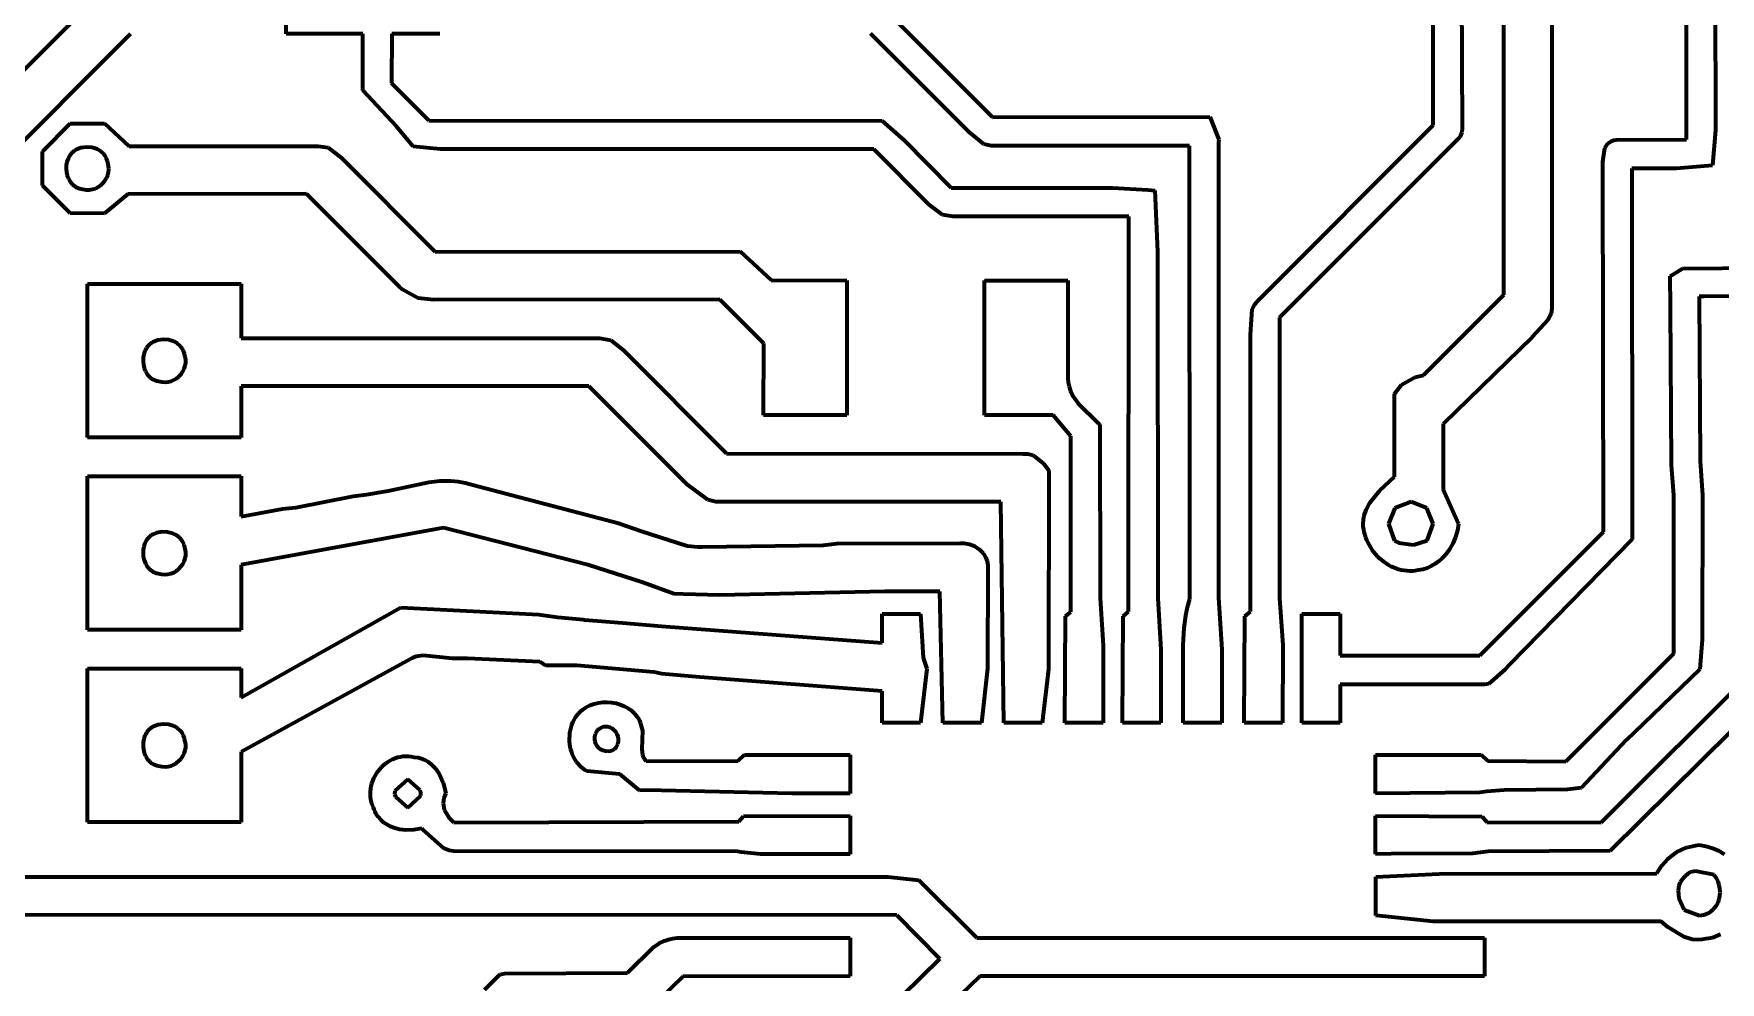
# Model space of a CAD drawing. Header units: millimetres. Extents: x 0.4 to 15.5, y 0.2 to 12.3.
# Drawn here: x 5.495 to 9.15, y 7.876 to 9.931 of the extents above; entities that cross this region are included whole.
import ezdxf

# ---------------------------------------------------------------- set-up
doc = ezdxf.new("R2010")
doc.units = ezdxf.units.MM
doc.layers.add('color#000000ff', color=7, linetype='CONTINUOUS', lineweight=100)

msp = doc.modelspace()

# ---------------------------------------------------------------- linework, layer by layer
at = {"layer": 'color#000000ff'}
for p, q in [((9.1379, 11.2079), (9.1392, 9.722)), ((9.0763, 9.7014), (9.0764, 11.1731)), ((6.0417, 9.9306), (6.0417, 10.2639)), ((8.6806, 9.3647), (8.6807, 10.1525)), ((8.7848, 10.1528), (8.7847, 9.3353)), ((8.589, 10.0977), (8.5903, 9.7242)), ((8.5279, 9.7325), (8.5275, 10.0627)), ((5.2138, 9.5929), (5.625, 10.0036)), ((7.3541, 9.9689), (7.573, 9.75)), ((5.7049, 9.9307), (5.2842, 9.5097)), ((6.2083, 9.9305), (6.0417, 9.9306)), ((6.2078, 9.8075), (6.2083, 9.9305)), ((6.2706, 9.9302), (6.2703, 9.8237)), ((6.375, 9.9306), (6.2706, 9.9302)), ((7.5222, 9.7173), (7.3083, 9.931)), ((6.281, 9.7295), (6.2078, 9.8075)), ((6.2703, 9.8237), (6.3515, 9.7425)), ((5.5138, 9.6758), (5.5741, 9.7363)), ((5.5741, 9.7363), (5.6481, 9.7362)), ((5.6481, 9.7362), (5.7009, 9.6871)), ((6.3172, 9.6864), (6.281, 9.7295)), ((6.3515, 9.7425), (7.3332, 9.7419)), ((7.3332, 9.7419), (7.3814, 9.6997)), ((7.573, 9.75), (8.0437, 9.7508)), ((8.0437, 9.7508), (8.0634, 9.7014)), ((8.1478, 9.3518), (8.5279, 9.7325)), ((8.5903, 9.7242), (8.5897, 9.7172)), ((9.1392, 9.722), (9.1327, 9.6449)), ((5.7009, 9.6871), (6.1111, 9.6873)), ((6.1111, 9.6873), (6.133, 9.6838)), ((6.3761, 9.6803), (6.3172, 9.6864)), ((7.3814, 9.6997), (7.483, 9.5969)), ((7.5541, 9.691), (7.5222, 9.7173)), ((7.5695, 9.6876), (7.5541, 9.691)), ((7.9998, 9.6876), (7.5695, 9.6876)), ((8, 8.7063), (7.9998, 9.6876)), ((8.0634, 9.7014), (8.0627, 9.6948)), ((8.0627, 9.6948), (8.0627, 8.7083)), ((8.5857, 9.7068), (8.5517, 9.6723)), ((8.5897, 9.7172), (8.5857, 9.7068)), ((8.8994, 9.6826), (8.9063, 9.6928)), ((8.9063, 9.6928), (8.913, 9.6977)), ((8.913, 9.6977), (8.9192, 9.6999)), ((8.9192, 9.6999), (8.9239, 9.7006)), ((8.9239, 9.7006), (9.0763, 9.7014)), ((5.5138, 9.6019), (5.5138, 9.6758)), ((5.5669, 9.6532), (5.5655, 9.6458)), ((5.5694, 9.6602), (5.5669, 9.6532)), ((5.5729, 9.6667), (5.5694, 9.6602)), ((5.5751, 9.6697), (5.5729, 9.6667)), ((5.5775, 9.6724), (5.5751, 9.6697)), ((5.5802, 9.675), (5.5775, 9.6724)), ((5.5831, 9.6773), (5.5802, 9.675)), ((5.5863, 9.6793), (5.5831, 9.6773)), ((5.5973, 9.6834), (5.5863, 9.6793)), ((5.6092, 9.6849), (5.5973, 9.6834)), ((5.6212, 9.6839), (5.6092, 9.6849)), ((5.6325, 9.6803), (5.6212, 9.6839)), ((5.6401, 9.676), (5.6325, 9.6803)), ((5.6465, 9.6704), (5.6401, 9.676)), ((5.65, 9.6658), (5.6465, 9.6704)), ((5.6528, 9.6606), (5.65, 9.6658)), ((5.6547, 9.6548), (5.6528, 9.6606)), ((5.6553, 9.6517), (5.6547, 9.6548)), ((5.6564, 9.6481), (5.6553, 9.6517)), ((6.133, 9.6838), (6.162, 9.6617)), ((6.162, 9.6617), (6.3647, 9.4583)), ((7.3158, 9.6806), (6.3761, 9.6803)), ((7.4357, 9.5601), (7.3158, 9.6806)), ((8.5517, 9.6723), (8.1944, 9.3159)), ((8.8956, 9.653), (8.8994, 9.6826)), ((8.8964, 8.8515), (8.8956, 9.653)), ((5.5655, 9.6458), (5.5651, 9.6383)), ((5.5651, 9.6383), (5.5657, 9.6308)), ((5.5657, 9.6308), (5.5673, 9.6236)), ((5.5673, 9.6236), (5.57, 9.6167)), ((5.57, 9.6167), (5.5736, 9.6104)), ((5.6493, 9.6122), (5.6528, 9.618)), ((5.6528, 9.618), (5.6554, 9.6242)), ((5.6554, 9.6242), (5.6571, 9.6307)), ((5.6571, 9.6446), (5.6564, 9.6481)), ((5.6577, 9.6376), (5.6571, 9.6446)), ((5.6571, 9.6307), (5.6577, 9.6376)), ((9.0547, 9.6384), (8.9583, 9.6389)), ((8.9583, 9.6389), (8.9589, 8.8352)), ((9.1327, 9.6449), (9.0547, 9.6384)), ((5.574, 9.5415), (5.5138, 9.6019)), ((5.5736, 9.6104), (5.5758, 9.6075)), ((5.5758, 9.6075), (5.5782, 9.6049)), ((5.5782, 9.6049), (5.5809, 9.6025)), ((5.5809, 9.6025), (5.5838, 9.6003)), ((5.5838, 9.6003), (5.587, 9.5984)), ((5.587, 9.5984), (5.5904, 9.5969)), ((5.5904, 9.5969), (5.594, 9.5956)), ((5.594, 9.5956), (5.5979, 9.5948)), ((5.5979, 9.5948), (5.6014, 9.5937)), ((5.6014, 9.5937), (5.6049, 9.5929)), ((5.6049, 9.5929), (5.6084, 9.5924)), ((5.6084, 9.5924), (5.6154, 9.5924)), ((5.6154, 9.5924), (5.6221, 9.5935)), ((5.6221, 9.5935), (5.6285, 9.5956)), ((5.6285, 9.5956), (5.6345, 9.5986)), ((5.6345, 9.5986), (5.6401, 9.6024)), ((5.6401, 9.6024), (5.645, 9.607)), ((5.645, 9.607), (5.6493, 9.6122)), ((5.6988, 9.583), (5.6481, 9.5414)), ((6.086, 9.5838), (5.6988, 9.583)), ((6.2879, 9.3824), (6.086, 9.5838)), ((7.483, 9.5969), (7.8335, 9.5968)), ((7.8335, 9.5968), (7.9094, 9.5924)), ((7.9094, 9.5924), (7.9246, 9.591)), ((7.9246, 9.591), (7.9305, 9.4578)), ((5.6481, 9.5414), (5.574, 9.5415)), ((7.4646, 9.5383), (7.4357, 9.5601)), ((7.4867, 9.5349), (7.4646, 9.5383)), ((7.8681, 9.5347), (7.4867, 9.5349)), ((7.8677, 8.6786), (7.8681, 9.5347)), ((6.3647, 9.4583), (7.0259, 9.4589)), ((7.0259, 9.4589), (7.0928, 9.3964)), ((7.9305, 9.4578), (7.9309, 8.7081)), ((7.0928, 9.3964), (7.2569, 9.3958)), ((7.2569, 9.3958), (7.2569, 9.1042)), ((7.5556, 9.3958), (7.7361, 9.3958)), ((7.5556, 9.1042), (7.5556, 9.3958)), ((7.7361, 9.3958), (7.7359, 9.1939)), ((9.041, 9.405), (9.0682, 9.4221)), ((9.0421, 9.3396), (9.041, 9.405)), ((9.0682, 9.4221), (9.3542, 9.4237)), ((5.6111, 9.3889), (5.9444, 9.3889)), ((5.6111, 9.0556), (5.6111, 9.3889)), ((5.9444, 9.3889), (5.9446, 9.2707)), ((6.294, 9.3766), (6.2879, 9.3824)), ((6.3277, 9.3575), (6.294, 9.3766)), ((6.3609, 9.354), (6.3277, 9.3575)), ((8.5069, 9.1912), (8.6806, 9.3647)), ((9.1146, 9.3613), (9.1041, 9.361)), ((9.1041, 9.361), (9.106, 9.0047)), ((9.358, 9.3622), (9.1146, 9.3613)), ((6.9819, 9.3547), (6.3609, 9.354)), ((7.0769, 9.2597), (6.9819, 9.3547)), ((8.1317, 9.278), (8.1353, 9.3341)), ((8.1353, 9.3341), (8.1402, 9.3435)), ((8.1402, 9.3435), (8.1456, 9.3498)), ((8.1456, 9.3498), (8.1478, 9.3518)), ((8.7831, 9.3246), (8.7765, 9.3104)), ((8.7847, 9.3353), (8.7831, 9.3246)), ((9.0441, 8.9962), (9.0421, 9.3396)), ((8.1944, 9.3159), (8.1948, 8.708)), ((8.7765, 9.3104), (8.7419, 9.273)), ((5.7395, 9.2499), (5.7376, 9.2467)), ((5.7417, 9.2529), (5.7395, 9.2499)), ((5.7441, 9.2557), (5.7417, 9.2529)), ((5.7468, 9.2583), (5.7441, 9.2557)), ((5.7498, 9.2606), (5.7468, 9.2583)), ((5.753, 9.2627), (5.7498, 9.2606)), ((5.7641, 9.2667), (5.753, 9.2627)), ((5.7759, 9.2682), (5.7641, 9.2667)), ((5.7879, 9.2672), (5.7759, 9.2682)), ((5.7992, 9.2636), (5.7879, 9.2672)), ((5.8068, 9.2593), (5.7992, 9.2636)), ((5.8133, 9.2536), (5.8068, 9.2593)), ((5.8168, 9.249), (5.8133, 9.2536)), ((5.8195, 9.2438), (5.8168, 9.249)), ((5.9446, 9.2707), (6.7218, 9.2707)), ((6.7218, 9.2707), (6.7456, 9.2665)), ((6.7456, 9.2665), (6.7728, 9.2453)), ((7.0764, 9.1042), (7.0769, 9.2597)), ((8.1315, 8.6786), (8.1317, 9.278)), ((8.7419, 9.273), (8.549, 9.0853)), ((5.7321, 9.2288), (5.7318, 9.2212)), ((5.7318, 9.2212), (5.7325, 9.2137)), ((5.7335, 9.2363), (5.7321, 9.2288)), ((5.7325, 9.2137), (5.7342, 9.2064)), ((5.736, 9.2433), (5.7335, 9.2363)), ((5.7376, 9.2467), (5.736, 9.2433)), ((5.8214, 9.238), (5.8195, 9.2438)), ((5.821, 9.2046), (5.8231, 9.2109)), ((5.822, 9.2349), (5.8214, 9.238)), ((5.8231, 9.2314), (5.822, 9.2349)), ((5.8242, 9.2244), (5.8231, 9.2314)), ((5.8231, 9.2109), (5.8242, 9.2176)), ((5.8242, 9.2176), (5.8242, 9.2244)), ((6.7728, 9.2453), (6.996, 9.0211)), ((5.7342, 9.2064), (5.7369, 9.1995)), ((5.7369, 9.1995), (5.7407, 9.1932)), ((5.7407, 9.1932), (5.7429, 9.1903)), ((5.7429, 9.1903), (5.7454, 9.1877)), ((5.7454, 9.1877), (5.7481, 9.1853)), ((5.7481, 9.1853), (5.7511, 9.1832)), ((5.7511, 9.1832), (5.7543, 9.1814)), ((5.7543, 9.1814), (5.7578, 9.1799)), ((5.7578, 9.1799), (5.7615, 9.1787)), ((5.7615, 9.1787), (5.7655, 9.1779)), ((5.7655, 9.1779), (5.769, 9.1769)), ((5.769, 9.1769), (5.7725, 9.1762)), ((5.7725, 9.1762), (5.7794, 9.1756)), ((5.7794, 9.1756), (5.7862, 9.1763)), ((5.7862, 9.1763), (5.7926, 9.1779)), ((5.7926, 9.1779), (5.7988, 9.1805)), ((5.7988, 9.1805), (5.8045, 9.184)), ((5.8045, 9.184), (5.8096, 9.1882)), ((5.8096, 9.1882), (5.8141, 9.1931)), ((5.8141, 9.1931), (5.818, 9.1986)), ((5.818, 9.1986), (5.821, 9.2046)), ((7.7359, 9.1939), (7.7358, 9.1842)), ((7.7358, 9.1842), (7.7368, 9.1749)), ((7.7368, 9.1749), (7.7389, 9.166)), ((8.4587, 9.1699), (8.4883, 9.1869)), ((8.4883, 9.1869), (8.5069, 9.1912)), ((5.9445, 9.1667), (5.9444, 9.0556)), ((6.6978, 9.1669), (5.9445, 9.1667)), ((6.9108, 8.9539), (6.6978, 9.1669)), ((7.7389, 9.166), (7.7418, 9.1573)), ((7.7418, 9.1573), (7.7478, 9.145)), ((7.7478, 9.145), (7.7582, 9.1296)), ((8.4436, 8.9707), (8.4438, 9.1505)), ((8.4438, 9.1505), (8.4587, 9.1699)), ((7.2569, 9.1042), (7.0764, 9.1042)), ((7.7039, 9.1044), (7.5556, 9.1042)), ((7.7426, 9.0584), (7.7039, 9.1044)), ((7.7582, 9.1296), (7.8017, 9.0869)), ((7.8017, 9.0869), (7.8052, 9.0841)), ((7.8052, 9.0841), (7.8059, 8.7078)), ((8.549, 9.0853), (8.549, 8.943)), ((5.9444, 9.0556), (5.6111, 9.0556)), ((7.7426, 8.6785), (7.7426, 9.0584)), ((6.996, 9.0211), (7.6386, 9.0206)), ((7.6386, 9.0206), (7.649, 9.0207)), ((7.649, 9.0207), (7.6605, 9.0176)), ((7.6605, 9.0176), (7.6832, 8.9997)), ((7.6832, 8.9997), (7.695, 8.984)), ((9.0488, 8.931), (9.0441, 8.9962)), ((9.106, 9.0047), (9.1112, 8.9307)), ((5.6111, 8.9722), (5.9445, 8.9722)), ((5.6111, 8.6389), (5.6111, 8.9722)), ((5.9445, 8.9722), (5.9444, 8.8845)), ((6.2633, 8.9406), (6.3508, 8.9592)), ((6.3508, 8.9592), (6.3747, 8.9617)), ((6.3747, 8.9617), (6.3906, 8.9621)), ((6.3906, 8.9621), (6.3985, 8.9619)), ((6.3985, 8.9619), (6.4065, 8.9613)), ((6.4065, 8.9613), (6.4144, 8.9604)), ((6.4144, 8.9604), (6.4223, 8.9592)), ((6.4223, 8.9592), (6.4302, 8.9576)), ((6.4302, 8.9576), (6.4381, 8.9555)), ((6.4381, 8.9555), (6.446, 8.953)), ((7.695, 8.984), (7.6939, 8.5536)), ((8.4117, 8.941), (8.4436, 8.9707)), ((6.0631, 8.9041), (6.1869, 8.9291)), ((6.1869, 8.9291), (6.2159, 8.932)), ((6.2159, 8.932), (6.2633, 8.9406)), ((6.446, 8.953), (6.7625, 8.8702)), ((6.956, 8.9207), (6.9108, 8.9539)), ((6.9731, 8.9165), (6.956, 8.9207)), ((8.3902, 8.9143), (8.4117, 8.941)), ((8.549, 8.943), (8.5827, 8.869)), ((9.0491, 8.5876), (9.0488, 8.931)), ((9.1112, 8.9307), (9.1102, 8.6184)), ((5.9444, 8.8845), (6.0342, 8.9014)), ((6.0342, 8.9014), (6.0631, 8.9041)), ((6.9853, 8.9166), (6.9731, 8.9165)), ((7.5904, 8.9165), (6.9853, 8.9166)), ((7.5973, 8.4375), (7.5904, 8.9165)), ((8.3765, 8.8781), (8.3783, 8.8869)), ((8.3783, 8.8869), (8.3824, 8.8992)), ((8.3824, 8.8992), (8.3902, 8.9143)), ((8.4442, 8.9031), (8.4307, 8.8685)), ((8.4797, 8.9167), (8.4442, 8.9031)), ((8.5141, 8.903), (8.4797, 8.9167)), ((8.5277, 8.8686), (8.5141, 8.903)), ((5.753, 8.846), (5.7497, 8.8439)), ((5.7612, 8.8493), (5.753, 8.846)), ((5.773, 8.8514), (5.7612, 8.8493)), ((5.7851, 8.851), (5.773, 8.8514)), ((5.7967, 8.848), (5.7851, 8.851)), ((5.8046, 8.8441), (5.7967, 8.848)), ((6.3832, 8.8602), (5.9442, 8.78)), ((6.6954, 8.7801), (6.3832, 8.8602)), ((6.7625, 8.8702), (6.8121, 8.8532)), ((6.8121, 8.8532), (6.911, 8.8215)), ((8.3756, 8.8689), (8.3765, 8.8781)), ((8.3762, 8.8628), (8.3756, 8.8689)), ((8.3771, 8.8568), (8.3762, 8.8628)), ((8.3783, 8.8508), (8.3771, 8.8568)), ((8.3799, 8.845), (8.3783, 8.8508)), ((8.3818, 8.8392), (8.3799, 8.845)), ((8.4307, 8.8685), (8.4439, 8.8323)), ((8.5144, 8.8324), (8.5277, 8.8686)), ((8.5804, 8.8543), (8.5763, 8.8399)), ((8.5827, 8.869), (8.5804, 8.8543)), ((8.6285, 8.5832), (8.8964, 8.8515)), ((5.7321, 8.8123), (5.7318, 8.8047)), ((5.7335, 8.8197), (5.7321, 8.8123)), ((5.736, 8.8267), (5.7335, 8.8197)), ((5.7395, 8.8332), (5.736, 8.8267)), ((5.7417, 8.8362), (5.7395, 8.8332)), ((5.7441, 8.839), (5.7417, 8.8362)), ((5.7468, 8.8416), (5.7441, 8.839)), ((5.7497, 8.8439), (5.7468, 8.8416)), ((5.8115, 8.8388), (5.8046, 8.8441)), ((5.8153, 8.8345), (5.8115, 8.8388)), ((5.8184, 8.8295), (5.8153, 8.8345)), ((5.8207, 8.824), (5.8184, 8.8295)), ((5.8221, 8.8178), (5.8207, 8.824)), ((5.8231, 8.8143), (5.8221, 8.8178)), ((5.8242, 8.8073), (5.8231, 8.8143)), ((6.911, 8.8215), (6.9344, 8.819)), ((6.9344, 8.819), (6.944, 8.8192)), ((6.944, 8.8192), (7.2055, 8.8229)), ((7.2055, 8.8229), (7.2356, 8.8261)), ((7.2356, 8.8261), (7.5017, 8.8266)), ((7.5017, 8.8266), (7.5109, 8.8271)), ((7.5109, 8.8271), (7.5229, 8.825)), ((7.5229, 8.825), (7.5343, 8.8203)), ((7.5343, 8.8203), (7.5444, 8.8132)), ((7.5444, 8.8132), (7.5528, 8.8043)), ((8.384, 8.8335), (8.3818, 8.8392)), ((8.3865, 8.828), (8.384, 8.8335)), ((8.3893, 8.8226), (8.3865, 8.828)), ((8.3924, 8.8173), (8.3893, 8.8226)), ((8.3957, 8.8122), (8.3924, 8.8173)), ((8.3993, 8.8073), (8.3957, 8.8122)), ((8.4439, 8.8323), (8.4534, 8.8279)), ((8.4534, 8.8279), (8.4853, 8.8232)), ((8.4853, 8.8232), (8.5144, 8.8324)), ((8.5631, 8.8132), (8.5542, 8.8013)), ((8.5705, 8.8261), (8.5631, 8.8132)), ((8.5763, 8.8399), (8.5705, 8.8261)), ((8.9589, 8.8352), (8.6927, 8.5634)), ((5.7318, 8.8047), (5.7324, 8.7972)), ((5.7324, 8.7972), (5.7341, 8.7899)), ((5.7341, 8.7899), (5.7368, 8.783)), ((5.7368, 8.783), (5.7405, 8.7767)), ((5.7405, 8.7767), (5.7427, 8.7739)), ((5.7427, 8.7739), (5.7452, 8.7712)), ((5.8093, 8.7713), (5.8139, 8.7761)), ((5.8139, 8.7761), (5.8178, 8.7816)), ((5.8178, 8.7816), (5.8208, 8.7875)), ((5.8208, 8.7875), (5.823, 8.7938)), ((5.823, 8.7938), (5.8242, 8.8004)), ((5.8242, 8.8004), (5.8242, 8.8073)), ((5.9442, 8.78), (5.9444, 8.6389)), ((6.8148, 8.742), (6.6954, 8.7801)), ((7.5528, 8.8043), (7.5576, 8.7965)), ((7.5576, 8.7965), (7.5609, 8.7879)), ((7.5609, 8.7879), (7.5624, 8.7787)), ((7.5625, 8.7756), (7.562, 8.5556)), ((7.5624, 8.7787), (7.5625, 8.7756)), ((8.4032, 8.8026), (8.3993, 8.8073)), ((8.4073, 8.7982), (8.4032, 8.8026)), ((8.4116, 8.7939), (8.4073, 8.7982)), ((8.4161, 8.7899), (8.4116, 8.7939)), ((8.4208, 8.7862), (8.4161, 8.7899)), ((8.4257, 8.7827), (8.4208, 8.7862)), ((8.4308, 8.7795), (8.4257, 8.7827)), ((8.436, 8.7767), (8.4308, 8.7795)), ((8.4414, 8.7741), (8.436, 8.7767)), ((8.4469, 8.7719), (8.4414, 8.7741)), ((8.4526, 8.7701), (8.4469, 8.7719)), ((8.5145, 8.7731), (8.505, 8.7701)), ((8.5236, 8.777), (8.5145, 8.7731)), ((8.5321, 8.7819), (8.5236, 8.777)), ((8.5401, 8.7876), (8.5321, 8.7819)), ((8.5474, 8.7941), (8.5401, 8.7876)), ((8.5542, 8.8013), (8.5474, 8.7941)), ((5.7452, 8.7712), (5.7479, 8.7688)), ((5.7479, 8.7688), (5.7508, 8.7667)), ((5.7508, 8.7667), (5.754, 8.7649)), ((5.754, 8.7649), (5.7575, 8.7633)), ((5.7575, 8.7633), (5.7611, 8.7622)), ((5.7611, 8.7622), (5.7651, 8.7613)), ((5.7651, 8.7613), (5.7685, 8.7603)), ((5.7685, 8.7603), (5.772, 8.7595)), ((5.772, 8.7595), (5.7789, 8.759)), ((5.7789, 8.759), (5.7857, 8.7595)), ((5.7857, 8.7595), (5.7922, 8.7611)), ((5.7922, 8.7611), (5.7984, 8.7637)), ((5.7984, 8.7637), (5.8041, 8.7671)), ((5.8041, 8.7671), (5.8093, 8.7713)), ((6.8821, 8.7172), (6.8148, 8.742)), ((8.4584, 8.7686), (8.4526, 8.7701)), ((8.4643, 8.7675), (8.4584, 8.7686)), ((8.4703, 8.7668), (8.4643, 8.7675)), ((8.4763, 8.7665), (8.4703, 8.7668)), ((8.4825, 8.7666), (8.4763, 8.7665)), ((8.4887, 8.7672), (8.4825, 8.7666)), ((8.4949, 8.7682), (8.4887, 8.7672)), ((8.505, 8.7701), (8.4949, 8.7682)), ((6.902, 8.7163), (6.8821, 8.7172)), ((6.9814, 8.7145), (6.902, 8.7163)), ((7.339, 8.7225), (6.9814, 8.7145)), ((7.4583, 8.7222), (7.339, 8.7225)), ((7.4653, 8.4375), (7.4583, 8.7222)), ((7.8059, 8.7078), (7.8126, 8.6055)), ((7.9309, 8.7081), (7.9377, 8.5963)), ((7.9953, 8.6883), (8, 8.7063)), ((8.0627, 8.7083), (8.0697, 8.5965)), ((8.1948, 8.708), (8.2015, 8.6056)), ((5.9441, 8.4927), (6.2905, 8.6872)), ((6.2905, 8.6872), (6.5892, 8.6726)), ((6.5892, 8.6726), (6.6302, 8.6668)), ((6.6302, 8.6668), (6.6853, 8.6618)), ((7.3333, 8.6107), (7.3334, 8.6736)), ((7.3334, 8.6736), (7.4167, 8.6736)), ((7.4167, 8.6736), (7.4222, 8.5784)), ((7.7292, 8.4375), (7.7306, 8.6689)), ((7.7306, 8.6689), (7.7426, 8.6785)), ((7.8542, 8.4375), (7.8558, 8.6689)), ((7.8558, 8.6689), (7.8677, 8.6786)), ((7.9879, 8.6426), (7.9916, 8.6701)), ((7.9916, 8.6701), (7.9953, 8.6883)), ((8.1181, 8.4375), (8.1196, 8.6688)), ((8.1196, 8.6688), (8.1315, 8.6786)), ((8.2431, 8.4375), (8.2431, 8.6736)), ((8.2431, 8.6736), (8.3264, 8.6736)), ((8.3264, 8.6736), (8.3263, 8.5835)), ((5.9444, 8.6389), (5.6111, 8.6389)), ((6.6853, 8.6618), (6.6886, 8.6608)), ((6.6886, 8.6608), (6.771, 8.6545)), ((6.771, 8.6545), (6.8553, 8.6471)), ((6.8553, 8.6471), (7.3333, 8.6107)), ((7.9855, 8.6056), (7.9879, 8.6426)), ((7.8126, 8.6055), (7.8125, 8.4375)), ((7.9377, 8.5963), (7.9375, 8.4375)), ((7.9861, 8.4375), (7.9855, 8.6056)), ((8.0697, 8.5965), (8.0694, 8.4375)), ((8.2015, 8.6056), (8.2014, 8.4375)), ((9.1102, 8.6184), (9.1057, 8.5537)), ((5.6111, 8.5555), (5.9446, 8.5556)), ((5.6111, 8.2222), (5.6111, 8.5555)), ((5.9446, 8.5556), (5.9441, 8.4927)), ((6.3119, 8.5766), (5.9445, 8.3746)), ((6.3148, 8.5781), (6.3119, 8.5766)), ((6.3238, 8.5814), (6.3148, 8.5781)), ((6.3392, 8.5833), (6.3238, 8.5814)), ((6.4025, 8.5768), (6.3392, 8.5833)), ((6.4352, 8.5769), (6.4025, 8.5768)), ((6.5917, 8.5695), (6.4352, 8.5769)), ((6.6038, 8.5621), (6.5917, 8.5695)), ((6.6725, 8.5616), (6.6038, 8.5621)), ((6.8392, 8.5474), (6.6725, 8.5616)), ((7.4307, 8.5547), (7.4165, 8.4375)), ((7.4222, 8.5784), (7.4307, 8.5547)), ((7.562, 8.5556), (7.5485, 8.4375)), ((7.6939, 8.5536), (7.6804, 8.4375)), ((8.3263, 8.5835), (8.6285, 8.5832)), ((8.6834, 8.5535), (8.6484, 8.5223)), ((8.6927, 8.5634), (8.6834, 8.5535)), ((8.8152, 8.3536), (9.0491, 8.5876)), ((9.1057, 8.5537), (8.9629, 8.4168)), ((6.8561, 8.5436), (6.8392, 8.5474)), ((6.9386, 8.5363), (6.8561, 8.5436)), ((7.3332, 8.5066), (6.9386, 8.5363)), ((8.3264, 8.5208), (8.3263, 8.4375)), ((8.6387, 8.5209), (8.3264, 8.5208)), ((8.6484, 8.5223), (8.6387, 8.5209)), ((8.8919, 8.2219), (9.2224, 8.552)), ((6.7097, 8.479), (6.7189, 8.4812)), ((6.7189, 8.4812), (6.7283, 8.4824)), ((6.7283, 8.4824), (6.7378, 8.4827)), ((6.7378, 8.4827), (6.7473, 8.482)), ((6.7473, 8.482), (6.7568, 8.4803)), ((6.7568, 8.4803), (6.7659, 8.4777)), ((7.3334, 8.4375), (7.3332, 8.5066)), ((9.2448, 8.4905), (8.9112, 8.1604)), ((6.6635, 8.4391), (6.6661, 8.4444)), ((6.6661, 8.4444), (6.6691, 8.4496)), ((6.6691, 8.4496), (6.6725, 8.4544)), ((6.6725, 8.4544), (6.6763, 8.4589)), ((6.6763, 8.4589), (6.6805, 8.4631)), ((6.6805, 8.4631), (6.685, 8.4669)), ((6.685, 8.4669), (6.69, 8.4703)), ((6.69, 8.4703), (6.6953, 8.4733)), ((6.6953, 8.4733), (6.701, 8.4757)), ((6.701, 8.4757), (6.7097, 8.479)), ((6.7659, 8.4777), (6.7746, 8.4741)), ((6.7746, 8.4741), (6.7828, 8.4696)), ((6.7828, 8.4696), (6.7903, 8.4642)), ((6.7903, 8.4642), (6.7938, 8.4611)), ((6.7938, 8.4611), (6.797, 8.4578)), ((6.797, 8.4578), (6.8, 8.4543)), ((6.8, 8.4543), (6.8027, 8.4506)), ((6.8027, 8.4506), (6.8052, 8.4466)), ((6.8052, 8.4466), (6.8074, 8.4425)), ((5.7359, 8.4099), (5.7335, 8.4028)), ((5.7375, 8.4133), (5.7359, 8.4099)), ((5.7394, 8.4165), (5.7375, 8.4133)), ((5.7416, 8.4195), (5.7394, 8.4165)), ((5.744, 8.4223), (5.7416, 8.4195)), ((5.7467, 8.4249), (5.744, 8.4223)), ((5.7497, 8.4272), (5.7467, 8.4249)), ((5.7529, 8.4293), (5.7497, 8.4272)), ((5.764, 8.4334), (5.7529, 8.4293)), ((5.7758, 8.4349), (5.764, 8.4334)), ((5.7878, 8.4339), (5.7758, 8.4349)), ((5.7992, 8.4303), (5.7878, 8.4339)), ((5.8068, 8.426), (5.7992, 8.4303)), ((5.8132, 8.4203), (5.8068, 8.426)), ((5.8167, 8.4158), (5.8132, 8.4203)), ((5.8195, 8.4106), (5.8167, 8.4158)), ((5.8214, 8.4047), (5.8195, 8.4106)), ((6.6561, 8.4037), (6.6564, 8.4098)), ((6.6564, 8.4098), (6.657, 8.4159)), ((6.657, 8.4159), (6.6581, 8.4219)), ((6.6581, 8.4219), (6.6595, 8.4278)), ((6.6595, 8.4278), (6.6613, 8.4335)), ((6.6613, 8.4335), (6.6635, 8.4391)), ((6.7101, 8.4077), (6.7098, 8.4022)), ((6.7107, 8.4105), (6.7101, 8.4077)), ((6.7116, 8.4133), (6.7107, 8.4105)), ((6.7129, 8.4162), (6.7116, 8.4133)), ((6.7146, 8.419), (6.7129, 8.4162)), ((6.7166, 8.4218), (6.7146, 8.419)), ((6.7193, 8.4239), (6.7166, 8.4218)), ((6.7221, 8.4257), (6.7193, 8.4239)), ((6.7249, 8.4271), (6.7221, 8.4257)), ((6.7278, 8.4281), (6.7249, 8.4271)), ((6.7306, 8.4288), (6.7278, 8.4281)), ((6.7334, 8.4292), (6.7306, 8.4288)), ((6.7388, 8.4289), (6.7334, 8.4292)), ((6.744, 8.4276), (6.7388, 8.4289)), ((6.7487, 8.4252), (6.744, 8.4276)), ((6.753, 8.422), (6.7487, 8.4252)), ((6.7566, 8.418), (6.753, 8.422)), ((6.7595, 8.4134), (6.7566, 8.418)), ((6.7614, 8.4083), (6.7595, 8.4134)), ((6.7624, 8.4028), (6.7614, 8.4083)), ((6.8074, 8.4425), (6.8093, 8.4381)), ((6.8093, 8.4381), (6.8108, 8.4335)), ((6.8108, 8.4335), (6.812, 8.4286)), ((6.812, 8.4286), (6.8143, 8.4211)), ((6.8143, 8.4211), (6.8126, 8.3807)), ((7.4165, 8.4375), (7.3334, 8.4375)), ((7.5485, 8.4375), (7.4653, 8.4375)), ((7.6804, 8.4375), (7.5973, 8.4375)), ((7.8125, 8.4375), (7.7292, 8.4375)), ((7.9375, 8.4375), (7.8542, 8.4375)), ((8.0694, 8.4375), (7.9861, 8.4375)), ((8.2014, 8.4375), (8.1181, 8.4375)), ((8.3263, 8.4375), (8.2431, 8.4375)), ((8.9629, 8.4168), (8.9464, 8.4009)), ((5.7321, 8.3954), (5.7318, 8.3878)), ((5.7318, 8.3878), (5.7325, 8.3802)), ((5.7335, 8.4028), (5.7321, 8.3954)), ((5.7325, 8.3802), (5.7342, 8.3729)), ((5.7342, 8.3729), (5.737, 8.366)), ((5.818, 8.3654), (5.821, 8.3713)), ((5.821, 8.3713), (5.8231, 8.3777)), ((5.822, 8.4016), (5.8214, 8.4047)), ((5.8231, 8.3981), (5.822, 8.4016)), ((5.8242, 8.3911), (5.8231, 8.3981)), ((5.8231, 8.3777), (5.8242, 8.3843)), ((5.8242, 8.3843), (5.8242, 8.3911)), ((5.9445, 8.3746), (5.9444, 8.2222)), ((6.6562, 8.3976), (6.6561, 8.4037)), ((6.6568, 8.3915), (6.6562, 8.3976)), ((6.6577, 8.3855), (6.6568, 8.3915)), ((6.659, 8.3796), (6.6577, 8.3855)), ((6.6607, 8.3738), (6.659, 8.3796)), ((6.6628, 8.3681), (6.6607, 8.3738)), ((6.7098, 8.4022), (6.7107, 8.397)), ((6.7107, 8.397), (6.7126, 8.3921)), ((6.7126, 8.3921), (6.7154, 8.3876)), ((6.7154, 8.3876), (6.719, 8.3838)), ((6.719, 8.3838), (6.7232, 8.3806)), ((6.7232, 8.3806), (6.728, 8.3783)), ((6.728, 8.3783), (6.7332, 8.3769)), ((6.7332, 8.3769), (6.7388, 8.3765)), ((6.7388, 8.3765), (6.7445, 8.3772)), ((6.7445, 8.3772), (6.7474, 8.3781)), ((6.7474, 8.3781), (6.7503, 8.3792)), ((6.7503, 8.3792), (6.7532, 8.3808)), ((6.7532, 8.3808), (6.756, 8.3826)), ((6.756, 8.3826), (6.758, 8.3855)), ((6.758, 8.3855), (6.7596, 8.3884)), ((6.7596, 8.3884), (6.7608, 8.3913)), ((6.7608, 8.3913), (6.7617, 8.3942)), ((6.7617, 8.3942), (6.7622, 8.3971)), ((6.7622, 8.3971), (6.7624, 8.4028)), ((6.8126, 8.3807), (6.814, 8.3681)), ((8.9464, 8.4009), (8.8489, 8.2969)), ((5.737, 8.366), (5.7408, 8.3597)), ((5.7408, 8.3597), (5.743, 8.3569)), ((5.743, 8.3569), (5.7455, 8.3543)), ((5.7455, 8.3543), (5.7483, 8.3519)), ((5.7483, 8.3519), (5.7513, 8.3498)), ((5.7513, 8.3498), (5.7545, 8.348)), ((5.7545, 8.348), (5.758, 8.3465)), ((5.758, 8.3465), (5.7617, 8.3453)), ((5.7617, 8.3453), (5.7656, 8.3445)), ((5.7656, 8.3445), (5.7691, 8.3435)), ((5.7691, 8.3435), (5.7726, 8.3428)), ((5.7726, 8.3428), (5.7795, 8.3423)), ((5.7795, 8.3423), (5.7863, 8.343)), ((5.7863, 8.343), (5.7928, 8.3446)), ((5.7928, 8.3446), (5.7989, 8.3473)), ((5.7989, 8.3473), (5.8046, 8.3507)), ((5.8046, 8.3507), (5.8097, 8.355)), ((5.8097, 8.355), (5.8142, 8.3599)), ((5.8142, 8.3599), (5.818, 8.3654)), ((6.241, 8.3328), (6.2447, 8.3375)), ((6.2447, 8.3375), (6.2487, 8.3418)), ((6.2487, 8.3418), (6.253, 8.3459)), ((6.253, 8.3459), (6.2575, 8.3497)), ((6.2575, 8.3497), (6.2623, 8.3531)), ((6.2623, 8.3531), (6.2673, 8.3562)), ((6.2673, 8.3562), (6.2725, 8.3589)), ((6.2725, 8.3589), (6.2779, 8.3611)), ((6.2779, 8.3611), (6.2834, 8.363)), ((6.2834, 8.363), (6.2892, 8.3643)), ((6.2892, 8.3643), (6.295, 8.3652)), ((6.295, 8.3652), (6.301, 8.3656)), ((6.301, 8.3656), (6.3071, 8.3654)), ((6.3071, 8.3654), (6.3132, 8.3647)), ((6.3132, 8.3647), (6.3195, 8.3633)), ((6.3195, 8.3633), (6.3276, 8.3623)), ((6.3276, 8.3623), (6.3353, 8.3603)), ((6.3353, 8.3603), (6.3424, 8.3575)), ((6.3424, 8.3575), (6.349, 8.3538)), ((6.349, 8.3538), (6.358, 8.3469)), ((6.358, 8.3469), (6.3658, 8.3386)), ((6.3658, 8.3386), (6.3745, 8.3258)), ((6.6653, 8.3627), (6.6628, 8.3681)), ((6.6682, 8.3575), (6.6653, 8.3627)), ((6.6715, 8.3525), (6.6682, 8.3575)), ((6.6752, 8.3479), (6.6715, 8.3525)), ((6.6793, 8.3435), (6.6752, 8.3479)), ((6.6838, 8.3396), (6.6793, 8.3435)), ((6.6886, 8.336), (6.6838, 8.3396)), ((6.6939, 8.3329), (6.6886, 8.336)), ((6.814, 8.3681), (6.8158, 8.3634)), ((6.8158, 8.3634), (6.8185, 8.3589)), ((6.8185, 8.3589), (6.8222, 8.3548)), ((6.8222, 8.3548), (7.0213, 8.3556)), ((7.0213, 8.3556), (7.0355, 8.3683)), ((7.0355, 8.3683), (7.2639, 8.368)), ((7.2639, 8.368), (7.2639, 8.2848)), ((8.4028, 8.368), (8.6314, 8.3681)), ((8.4028, 8.2848), (8.4028, 8.368)), ((8.6314, 8.3681), (8.6454, 8.3555)), ((8.6454, 8.3555), (8.8152, 8.3536)), ((6.2252, 8.2951), (6.2263, 8.3009)), ((6.2263, 8.3009), (6.2278, 8.3066)), ((6.2278, 8.3066), (6.2297, 8.3121)), ((6.2297, 8.3121), (6.232, 8.3176)), ((6.232, 8.3176), (6.2346, 8.3229)), ((6.2346, 8.3229), (6.2377, 8.328)), ((6.2377, 8.328), (6.241, 8.3328)), ((6.3057, 8.3157), (6.2776, 8.2906)), ((6.3321, 8.2918), (6.3057, 8.3157)), ((6.3745, 8.3258), (6.3824, 8.3079)), ((6.3824, 8.3079), (6.3877, 8.2852)), ((6.7649, 8.3263), (6.6939, 8.3329)), ((6.8077, 8.2913), (6.7649, 8.3263)), ((8.8489, 8.2969), (8.8187, 8.293)), ((6.2244, 8.2833), (6.2246, 8.2892)), ((6.2247, 8.2774), (6.2244, 8.2833)), ((6.2246, 8.2892), (6.2252, 8.2951)), ((6.2255, 8.2715), (6.2247, 8.2774)), ((6.2269, 8.2656), (6.2255, 8.2715)), ((6.2287, 8.2598), (6.2269, 8.2656)), ((6.2772, 8.2887), (6.277, 8.2835)), ((6.277, 8.2835), (6.279, 8.2775)), ((6.2776, 8.2906), (6.2772, 8.2887)), ((6.279, 8.2775), (6.3055, 8.2538)), ((6.3055, 8.2538), (6.3334, 8.2786)), ((6.334, 8.2858), (6.3321, 8.2918)), ((6.3334, 8.2786), (6.3339, 8.2805)), ((6.3339, 8.2805), (6.334, 8.2858)), ((6.3835, 8.2754), (6.3819, 8.2633)), ((6.3819, 8.2633), (6.3845, 8.2492)), ((6.3877, 8.2852), (6.3835, 8.2754)), ((6.8235, 8.2918), (6.8077, 8.2913)), ((7.1379, 8.2845), (6.8235, 8.2918)), ((7.2639, 8.2848), (7.1379, 8.2845)), ((8.6288, 8.2869), (8.4028, 8.2848)), ((8.6439, 8.2891), (8.6288, 8.2869)), ((8.6818, 8.2917), (8.6439, 8.2891)), ((8.8187, 8.293), (8.6818, 8.2917)), ((6.2312, 8.2541), (6.2287, 8.2598)), ((6.2327, 8.2497), (6.2312, 8.2541)), ((6.2345, 8.2455), (6.2327, 8.2497)), ((6.2365, 8.2415), (6.2345, 8.2455)), ((6.2412, 8.2342), (6.2365, 8.2415)), ((6.2468, 8.2277), (6.2412, 8.2342)), ((6.2531, 8.2221), (6.2468, 8.2277)), ((6.3845, 8.2492), (6.3943, 8.2323)), ((6.3943, 8.2323), (6.4056, 8.2217)), ((6.4056, 8.2217), (7.0229, 8.2238)), ((7.0229, 8.2238), (7.0328, 8.2356)), ((7.0328, 8.2356), (7.2639, 8.2361)), ((7.2639, 8.2361), (7.2639, 8.1528)), ((8.4028, 8.1528), (8.4028, 8.2361)), ((8.4028, 8.2361), (8.634, 8.2345)), ((8.634, 8.2345), (8.6439, 8.2227)), ((5.9444, 8.2222), (5.6111, 8.2222)), ((6.2601, 8.2174), (6.2531, 8.2221)), ((6.2676, 8.2134), (6.2601, 8.2174)), ((6.2755, 8.2102), (6.2676, 8.2134)), ((6.2881, 8.2069), (6.2755, 8.2102)), ((6.3011, 8.2053), (6.2881, 8.2069)), ((6.3187, 8.2056), (6.3011, 8.2053)), ((6.3357, 8.2086), (6.3187, 8.2056)), ((6.3379, 8.2068), (6.3357, 8.2086)), ((6.3846, 8.1655), (6.3379, 8.2068)), ((8.6439, 8.2227), (8.8919, 8.2219)), ((6.3955, 8.1612), (6.3846, 8.1655)), ((6.4044, 8.1598), (6.3955, 8.1612)), ((7.0197, 8.1587), (6.4044, 8.1598)), ((7.0281, 8.1574), (7.0197, 8.1587)), ((7.0698, 8.1531), (7.0281, 8.1574)), ((7.2639, 8.1528), (7.0698, 8.1531)), ((8.4364, 8.1536), (8.4028, 8.1528)), ((8.6136, 8.1544), (8.4364, 8.1536)), ((8.6469, 8.1588), (8.6136, 8.1544)), ((8.9112, 8.1604), (8.6469, 8.1588)), ((9.0361, 8.1433), (9.055, 8.1574)), ((9.055, 8.1574), (9.0765, 8.1673)), ((9.0765, 8.1673), (9.096, 8.1722)), ((9.096, 8.1722), (9.1041, 8.1732)), ((9.1041, 8.1732), (9.1185, 8.1707)), ((9.1185, 8.1707), (9.1326, 8.1665)), ((9.1326, 8.1665), (9.1462, 8.1608)), ((9.1462, 8.1608), (9.159, 8.1535)), ((9.0121, 8.1115), (9.0228, 8.1286)), ((9.0228, 8.1286), (9.0361, 8.1433)), ((9.0856, 8.1138), (9.0796, 8.1105)), ((9.0964, 8.1161), (9.0856, 8.1138)), ((9.1369, 8.1082), (9.0964, 8.1161)), ((5.4545, 8.1043), (7.3467, 8.1042)), ((7.3467, 8.1042), (7.4133, 8.0966)), ((7.4133, 8.0966), (7.5385, 7.9719)), ((8.403, 8.1044), (8.5406, 8.1107)), ((8.4031, 8.0206), (8.403, 8.1044)), ((8.5406, 8.1107), (9.0121, 8.1115)), ((9.0601, 8.085), (9.0585, 8.0743)), ((9.0631, 8.0925), (9.0601, 8.085)), ((9.0676, 8.0993), (9.0631, 8.0925)), ((9.0717, 8.1034), (9.0676, 8.0993)), ((9.074, 8.1053), (9.0717, 8.1034)), ((9.0796, 8.1105), (9.074, 8.1053)), ((9.1414, 8.1012), (9.1369, 8.1082)), ((9.1449, 8.0939), (9.1414, 8.1012)), ((9.1474, 8.0862), (9.1449, 8.0939)), ((9.1489, 8.0785), (9.1474, 8.0862)), ((9.1494, 8.0707), (9.1489, 8.0785)), ((9.0585, 8.0743), (9.0603, 8.0577)), ((9.0603, 8.0577), (9.0713, 8.0322)), ((9.1369, 8.036), (9.1414, 8.042)), ((9.1414, 8.042), (9.1449, 8.0486)), ((9.1449, 8.0486), (9.1473, 8.0556)), ((9.1473, 8.0556), (9.1488, 8.0631)), ((9.1488, 8.0631), (9.1494, 8.0707)), ((7.365, 8.0207), (5.4213, 8.0218)), ((7.4587, 7.9265), (7.365, 8.0207)), ((8.5278, 8.0075), (8.4031, 8.0206)), ((9.0218, 8.0071), (8.5278, 8.0075)), ((9.0358, 7.9952), (9.0218, 8.0071)), ((9.0713, 8.0322), (9.1046, 8.02)), ((9.1046, 8.02), (9.1092, 8.0207)), ((9.1092, 8.0207), (9.1135, 8.0217)), ((9.1135, 8.0217), (9.1176, 8.023)), ((9.1176, 8.023), (9.1214, 8.0246)), ((9.1214, 8.0246), (9.125, 8.0264)), ((9.125, 8.0264), (9.1284, 8.0285)), ((9.1284, 8.0285), (9.1315, 8.0308)), ((9.1315, 8.0308), (9.1343, 8.0333)), ((9.1343, 8.0333), (9.1369, 8.036)), ((6.8617, 7.9654), (6.8704, 7.9684)), ((6.8704, 7.9684), (6.8795, 7.9705)), ((6.8795, 7.9705), (6.8892, 7.9716)), ((6.8892, 7.9716), (7.2639, 7.9722)), ((7.2639, 7.9722), (7.2639, 7.8889)), ((7.5385, 7.9719), (8.6389, 7.9722)), ((8.6389, 7.9722), (8.6389, 7.8889)), ((9.0711, 7.9738), (9.0358, 7.9952)), ((9.0887, 7.9686), (9.0711, 7.9738)), ((9.0997, 7.9674), (9.0887, 7.9686)), ((9.1108, 7.968), (9.0997, 7.9674)), ((9.1184, 7.9694), (9.1108, 7.968)), ((9.124, 7.9703), (9.1184, 7.9694)), ((9.1294, 7.9714), (9.124, 7.9703)), ((9.1348, 7.9729), (9.1294, 7.9714)), ((9.1401, 7.9748), (9.1348, 7.9729)), ((9.1452, 7.9769), (9.1401, 7.9748)), ((9.1502, 7.9794), (9.1452, 7.9769)), ((6.7818, 7.8959), (6.8381, 7.9516)), ((6.8381, 7.9516), (6.8495, 7.9593)), ((6.8495, 7.9593), (6.8617, 7.9654)), ((6.5049, 7.8924), (6.515, 7.8946)), ((6.515, 7.8946), (6.7818, 7.8959)), ((7.3777, 7.8467), (7.4587, 7.9265)), ((6.4716, 7.8589), (6.5049, 7.8924)), ((6.9013, 7.8879), (6.8529, 7.8409)), ((7.2639, 7.8889), (6.9013, 7.8879)), ((7.5453, 7.8889), (7.4147, 7.7633)), ((8.6389, 7.8889), (7.5453, 7.8889))]:
    msp.add_line(p, q, dxfattribs=at)

doc.saveas('drawing.dxf')
